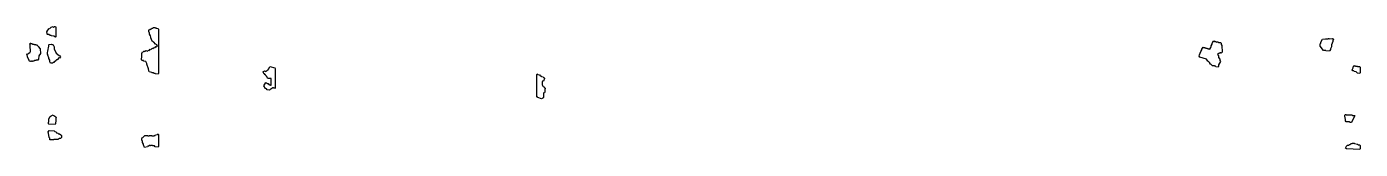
# Model space of a CAD drawing. Header units: millimetres. Extents: x 0 to 9665, y 0 to 890.
import ezdxf

# ---------------------------------------------------------------- set-up
doc = ezdxf.new("R2010")
doc.units = ezdxf.units.MM
doc.layers.add('C', color=7, linetype='Continuous')

msp = doc.modelspace()

# ---------------------------------------------------------------- linework, layer by layer
at = {"layer": 'C'}
for points in [[(195.7, 821.4), (179.9, 824.2), (178.1, 826.9), (169.4, 826.9), (160.6, 832.4), (151.8, 832.4), (149.1, 836.6), (149.1, 842), (145.6, 847.5), (145.6, 853), (153.5, 865.4), (164.1, 876.5), (165.9, 873.7), (176.4, 887.3), (192.2, 890.1), (194, 887.3), (197.4, 887.3), (199.2, 890.1), (208, 890.1), (210.7, 885.9), (210.7, 817.4), (208, 813.2), (195.7, 821.4)], [(933.1, 547.6), (931.7, 550.4), (922, 550.4), (919.2, 555.8), (909.5, 555.8), (908.1, 558.6), (888.7, 561.3), (885.2, 568.2), (885.2, 573.7), (882.4, 579.2), (882.4, 584.7), (869.9, 617.5), (869.9, 623), (863.7, 638), (847.1, 640.7), (845.7, 643.5), (836, 643.5), (831.1, 650.4), (831.1, 661.4), (833.9, 666.9), (833.9, 694.2), (840.2, 706.7), (843, 703.9), (849.9, 712.1), (852.8, 712.1), (854.1, 709.4), (862.4, 717.6), (876.3, 712.1), (883.2, 720.4), (887.4, 717.6), (895.7, 725.9), (897.1, 723.1), (904, 728.5), (908.1, 728.5), (912.3, 734), (917.9, 731.3), (924.9, 739.6), (926.2, 736.9), (927.6, 739.5), (931.7, 739.5), (936, 745.1), (937.3, 742.3), (941.4, 747.7), (945.6, 747.7), (947.6, 751.7), (944.2, 758.5), (938.7, 758.5), (935.9, 763.9), (933.1, 763.9), (920.6, 777.6), (917.8, 777.6), (915.1, 783.1), (909.5, 785.9), (900.5, 809.2), (900.5, 814.7), (897.7, 822.9), (890.8, 836.6), (890.8, 842), (885.2, 855.7), (885.2, 861.3), (891.5, 870.9), (897.1, 868.2), (901.2, 873.7), (905.4, 873.7), (909.5, 879.1), (915.1, 879.1), (919.2, 884.6), (929.1, 884.6), (930.5, 881.9), (937.4, 881.9), (938.8, 879.1), (952.7, 876.4), (956.2, 869.5), (956.2, 549.1), (954, 544.9), (933.1, 547.6)], [(8618, 599.7), (8616.2, 602.4), (8609.2, 602.4), (8607.4, 605.1), (8593.4, 605.1), (8584.6, 616.1), (8579.3, 618.8), (8572.3, 629.8), (8565.3, 638), (8560, 640.7), (8549.5, 654.4), (8502.1, 668.1), (8497.6, 675), (8499.4, 686), (8509.9, 710.7), (8516.9, 721.6), (8516.9, 727.1), (8526.7, 742.3), (8528.5, 739.5), (8535.5, 739.5), (8537.3, 736.7), (8544.3, 736.7), (8546.1, 734), (8553.1, 734), (8554.9, 731.3), (8561.9, 731.3), (8563.6, 728.5), (8570.6, 728.5), (8574.1, 725.8), (8581.9, 738.1), (8585.4, 746.3), (8585.4, 751.7), (8592.5, 762.7), (8592.5, 770.9), (8600.5, 786.1), (8602.3, 783.3), (8607.5, 786.1), (8609.3, 783.3), (8616.3, 783.3), (8625, 777.9), (8626.8, 780.6), (8632.1, 780.6), (8640.9, 775.1), (8653.2, 775.1), (8657.6, 768.2), (8657.6, 760), (8661.2, 754.5), (8662.9, 705.1), (8656.6, 698.2), (8654.9, 701), (8647.9, 701), (8644.4, 695.5), (8640.8, 695.5), (8639.1, 698.1), (8635.6, 692.7), (8632.1, 692.7), (8629.6, 688.7), (8636.6, 677.8), (8638.3, 666.9), (8647.1, 653.2), (8647.1, 645), (8652.4, 636.7), (8638.3, 612), (8638.3, 601.1), (8635.6, 596.9), (8618, 599.7)], [(9416.2, 714.7), (9414.6, 717.4), (9397.9, 717.4), (9375.4, 748.9), (9375.4, 765.4), (9378.7, 770.9), (9378.7, 776.4), (9391.2, 799.7), (9413, 802.5), (9414.6, 799.8), (9416.2, 802.5), (9432.9, 802.5), (9434.5, 805.2), (9438, 805.2), (9439.6, 802.5), (9461.3, 805.2), (9463, 802.5), (9467.9, 802.5), (9470.5, 798.3), (9467.2, 787.3), (9467.2, 781.8), (9457.2, 757.2), (9455.5, 743.5), (9448.8, 729.8), (9448.8, 724.3), (9445.5, 716.1), (9443, 711.9), (9416.2, 714.7)], [(19.4, 639.4), (17.6, 642.2), (17.6, 647.6), (5.3, 669.5), (5.3, 675), (0, 686), (6.2, 692.9), (11.5, 692.9), (18.5, 701.2), (22, 701.2), (28.1, 710.7), (28.1, 727), (24.6, 732.5), (24.6, 759.9), (22.8, 762.6), (25.5, 769.6), (29.1, 769.6), (30.9, 766.9), (39.6, 766.9), (41.4, 764.1), (51.9, 764.1), (53.7, 761.4), (64.2, 761.4), (66, 758.7), (74.7, 758.7), (80.9, 751.8), (83.5, 744.9), (98.4, 729.8), (100.2, 694.2), (87.9, 677.7), (86.2, 653.1), (81.7, 646.2), (69.5, 646.2), (67.7, 643.5), (57.2, 643.5), (55.4, 640.7), (41.4, 640.7), (39.6, 638), (36, 638), (34.3, 640.7), (29.1, 640.7), (27.4, 638), (19.4, 639.4)], [(172, 625.7), (168.4, 633.9), (166.7, 647.6), (161.4, 658.6), (161.4, 664.1), (152.6, 683.2), (152.6, 688.7), (149.1, 694.2), (150.9, 697), (152.6, 716.1), (156.1, 721.6), (157.9, 740.8), (161.4, 746.3), (161.4, 757.2), (164.1, 761.4), (180, 764.1), (181.7, 761.4), (190.5, 761.4), (193.2, 757.2), (198.4, 743.5), (200.2, 729.8), (213.3, 698.4), (234.3, 682), (241.4, 679.2), (244.1, 672.3), (237.8, 662.5), (236, 665.3), (220.3, 648.9), (216.8, 648.9), (213.2, 643.4), (211.5, 646.1), (208, 640.7), (201, 638), (195.8, 629.8), (192.2, 629.8), (187, 624.3), (172, 625.7)], [(1742.2, 432.6), (1737.2, 438.1), (1729.8, 440.9), (1719.2, 461.5), (1732.3, 485), (1733.6, 482.1), (1738.6, 482.1), (1744.8, 476.6), (1749.8, 476.6), (1756, 471.2), (1759.7, 471.2), (1761, 468.4), (1764.7, 468.4), (1765.9, 465.7), (1769.6, 465.7), (1770.8, 463.1), (1772.6, 467), (1772.6, 510.7), (1770.8, 514.8), (1748.4, 514.8), (1737.2, 531.2), (1734.8, 531.2), (1731, 539.4), (1728.6, 539.4), (1723.6, 547.7), (1719.8, 550.4), (1714.2, 560), (1714.2, 562.8), (1716.2, 567.1), (1717.5, 564.3), (1723.6, 569.7), (1733.6, 564.3), (1738.5, 569.7), (1741, 569.7), (1744.7, 575.2), (1750.9, 577.9), (1753.4, 583.4), (1755.9, 583.4), (1763.3, 599.9), (1799.4, 591.6), (1801.3, 587.4), (1801.3, 445), (1799.4, 440.7), (1798.1, 443.6), (1790.6, 443.6), (1789.4, 446.3), (1780.8, 446.3), (1775.8, 440.8), (1773.4, 440.8), (1769.6, 435.4), (1765.9, 435.4), (1760.9, 429.9), (1742.2, 432.6)], [(9646, 553.1), (9634.4, 561.3), (9621, 564.1), (9617.7, 569.5), (9611, 569.5), (9606.8, 576.5), (9613.5, 590.2), (9615.2, 603.9), (9619.4, 608.1), (9621.1, 605.3), (9629.5, 605.3), (9631.1, 602.6), (9642.8, 602.6), (9644.4, 599.8), (9662.8, 599.8), (9665.3, 595.7), (9665.3, 554.5), (9662.8, 550.3), (9646, 553.1)], [(3705.1, 375.1), (3703.7, 377.9), (3699.5, 377.9), (3697.3, 382), (3697.3, 543.6), (3699.5, 547.9), (3705.2, 542.3), (3716.5, 539.6), (3720.8, 534.1), (3726.4, 534.1), (3730.7, 528.6), (3742, 525.9), (3746.2, 520.4), (3750.4, 520.4), (3754, 513.5), (3746.2, 495.6), (3739.1, 495.6), (3735.7, 488.8), (3735.7, 467), (3740.6, 457.5), (3744.8, 457.5), (3750.4, 449.2), (3754.7, 449.2), (3758.3, 442.3), (3755.4, 434.1), (3755.4, 414.9), (3753.3, 410.7), (3747.6, 410.7), (3745.5, 406.7), (3745.5, 376.6), (3743.4, 372.4), (3739.1, 372.4), (3734.8, 366.8), (3733.4, 369.5), (3732.1, 366.9), (3705.1, 375.1)], [(159.7, 182.1), (157.9, 184.9), (157.9, 195.9), (161.4, 201.4), (161.4, 220.5), (171.1, 238.4), (176.4, 243.9), (192.2, 249.4), (194, 246.6), (197.5, 246.6), (201, 241.2), (204.5, 241.2), (211.6, 235.6), (214.2, 231.5), (210.7, 223.2), (210.7, 198.6), (209, 195.8), (209, 184.9), (206.3, 180.7), (159.7, 182.1)], [(9588.6, 195.8), (9586.1, 199.9), (9562.7, 199.9), (9558.5, 206.8), (9558.5, 217.8), (9555.2, 223.2), (9555.2, 231.4), (9551.9, 236.9), (9551.9, 247.9), (9554.4, 252.1), (9561.2, 252.1), (9562.9, 249.4), (9606.2, 249.4), (9607.8, 246.6), (9622.8, 246.6), (9625.4, 242.4), (9615.3, 225.9), (9601.2, 194.4), (9588.6, 195.8)], [(168.5, 69.8), (166.7, 72.6), (166.7, 80.8), (163.2, 86.3), (163.2, 91.8), (161.4, 94.5), (161.4, 105.5), (157.9, 111), (157.9, 119.2), (156.1, 121.9), (156.1, 127.5), (164.1, 137.1), (199.3, 134.4), (204.5, 128.9), (213.3, 126.1), (216.8, 120.7), (225.6, 117.9), (230.8, 112.5), (237.8, 112.5), (246.6, 104.2), (250.1, 104.2), (252.8, 100.1), (252.8, 86.3), (250.1, 82.1), (246.6, 82.1), (244.9, 79.4), (236.1, 79.4), (232.6, 73.9), (227.3, 73.9), (225.6, 71.2), (197.5, 71.2), (195.8, 68.5), (168.5, 69.8)], [(853.3, 12.3), (846.4, 31.6), (846.4, 37), (839.4, 50.7), (839.4, 56.2), (833.9, 69.9), (833.9, 75.4), (840.2, 87.9), (843, 85.1), (855.4, 101.5), (876.4, 101.5), (877.7, 98.8), (887.3, 98.8), (888.7, 101.5), (905.5, 101.5), (906.9, 98.8), (923.4, 98.8), (924.8, 101.5), (931.7, 101.5), (933.1, 104.2), (947, 107), (954, 112.5), (956.2, 108.3), (956.2, 20.6), (954, 16.4), (930.3, 19.2), (926.2, 24.6), (912.3, 24.6), (910.9, 27.4), (898.5, 27.4), (897.2, 24.6), (894.3, 24.6), (892.9, 27.4), (888.8, 27.4), (881.9, 21.9), (877.7, 21.9), (876.4, 19.2), (853.3, 12.3)], [(9564.4, 2.7), (9558.5, 9.7), (9567.7, 27.6), (9571.1, 27.6), (9572.7, 30.3), (9581.1, 30.3), (9587.7, 35.8), (9592.7, 35.8), (9599.4, 41.3), (9606, 41.3), (9607.7, 44), (9621.1, 44), (9622.8, 41.3), (9644.4, 38.5), (9651.1, 33.1), (9662.8, 33.1), (9665.3, 28.9), (9665.3, 4.2), (9662.8, 0), (9564.4, 2.7)]]:
    msp.add_lwpolyline(points, close=True, dxfattribs=at)

doc.saveas('drawing.dxf')
